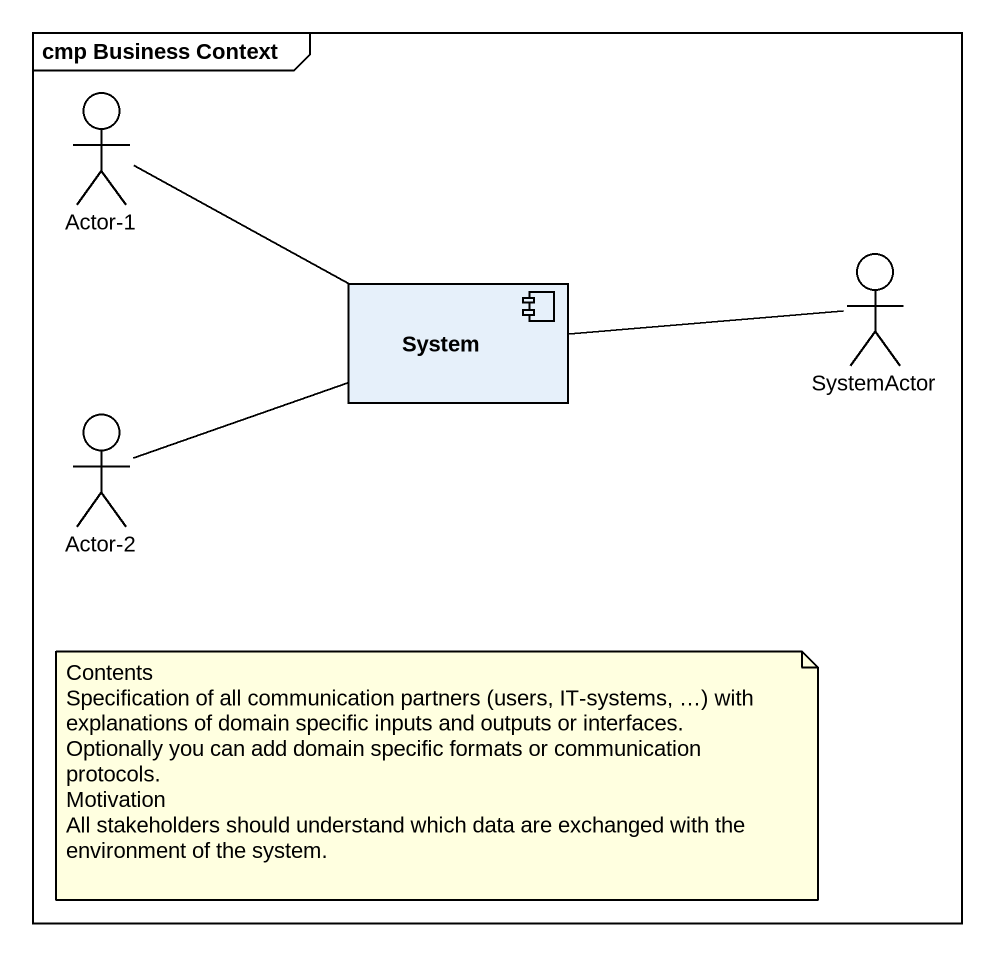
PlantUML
@startuml
mainframe cmp Business Context
actor "Actor-1" as Actor_1
actor SystemActor
component System
actor "Actor-2" as Actor_2
Actor_1 -right- System
SystemActor -left- System
Actor_2 -right- System
note as N1
  Contents
  Specification of all communication partners (users, IT-systems, …) with explanations of domain specific inputs and outputs or interfaces. Optionally you can add domain specific formats or communication protocols.
  Motivation
  All stakeholders should understand which data are exchanged with the environment of the system.
end note
@enduml
